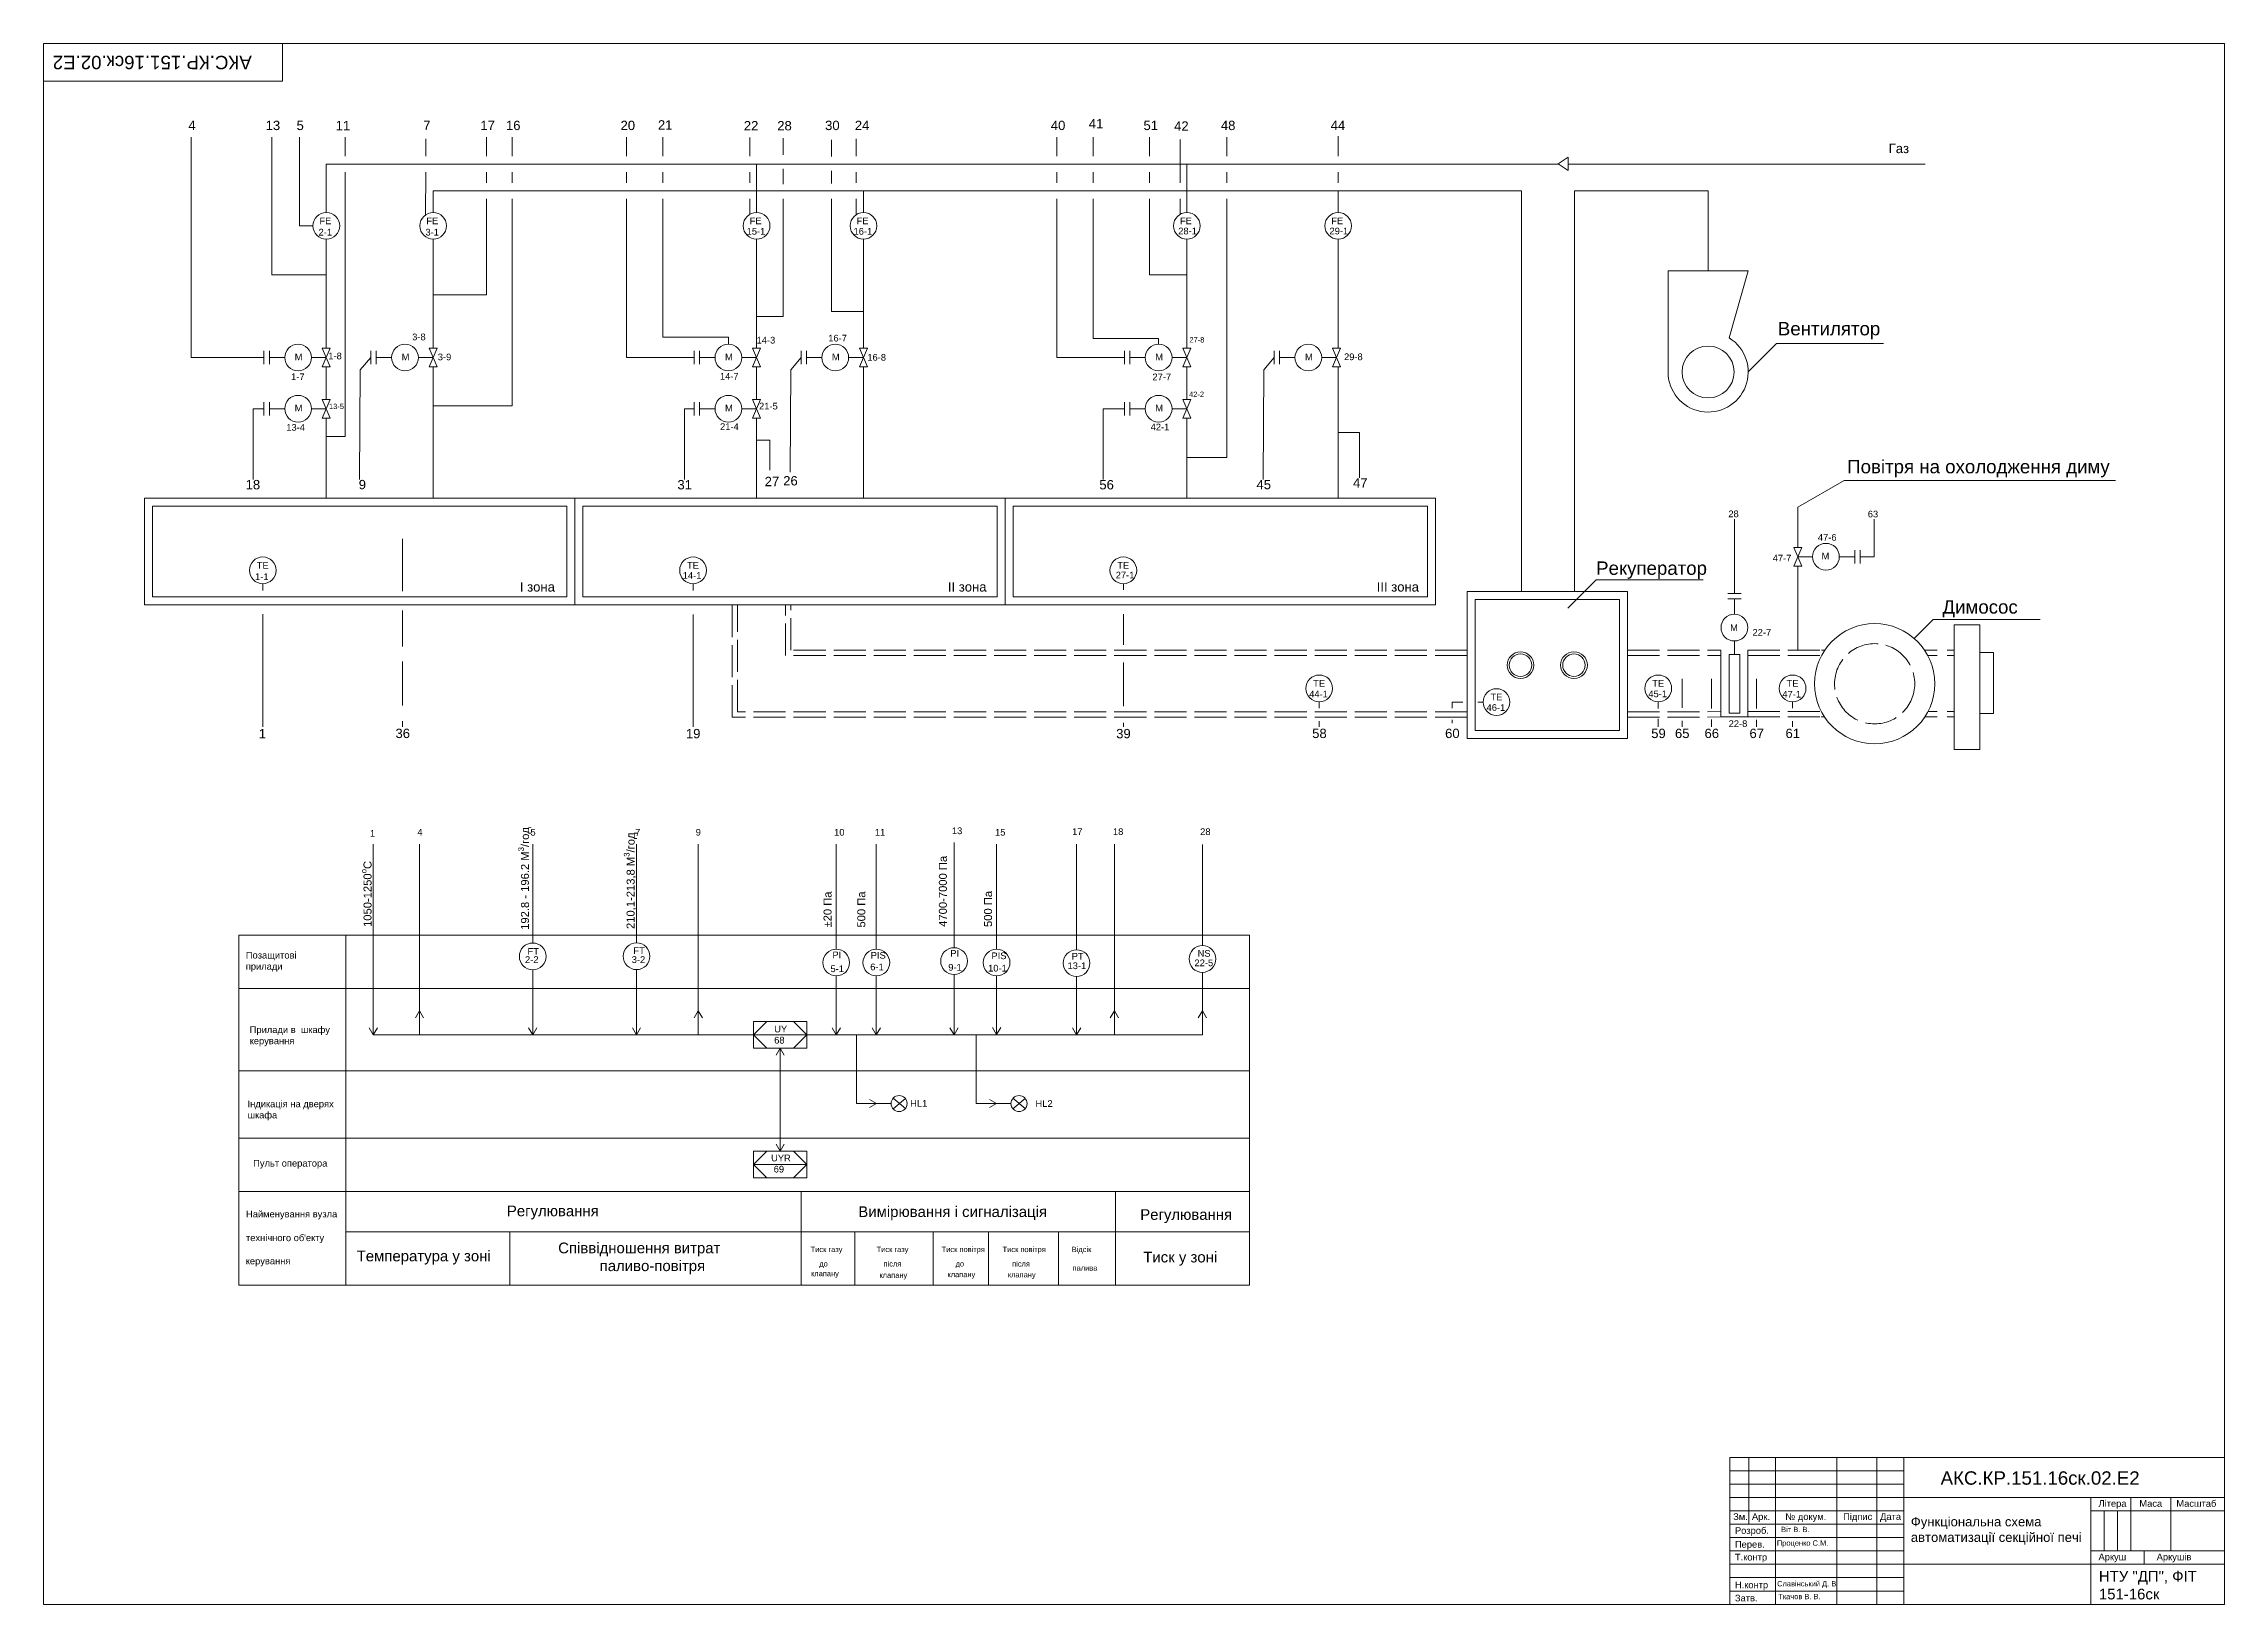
# Model space of a CAD drawing. Header units: millimetres. Extents: x 2421 to 3237, y 1352 to 1936.
import ezdxf

# ---------------------------------------------------------------- set-up
doc = ezdxf.new("R2010")
doc.units = ezdxf.units.MM
doc.linetypes.add('ACAD_ISO02W100', pattern=[15, 12, -3])
for name, color, linetype in [('Выноски', 7, 'Continuous'), ('контур', 7, 'Continuous'), ('Контуры', 7, 'Continuous'), ('ПрибНаКонт', 7, 'Continuous'), ('приборы', 7, 'Continuous'), ('Табл Текст', 7, 'Continuous'), ('таблица2', 7, 'Continuous'), ('текст_табл2', 7, 'Continuous')]:
    doc.layers.add(name, color=color, linetype=linetype)
doc.styles.get("Standard").update_dxf_attribs({"font": 'arial.ttf'})
doc.styles.add('Аннотативный', font='arial.ttf')

msp = doc.modelspace()

# ---------------------------------------------------------------- linework, layer by layer
at = {"color": 18, "lineweight": 20, "true_color": 0x000000}
for p, q in [((2503.26, 1818.97), (2503.26, 1821.47)), ((2505.26, 1818.97), (2505.26, 1821.47)), ((2525.08, 1822.47), (2528.08, 1822.47)), ((2528.08, 1815.47), (2525.08, 1822.47)), ((2525.08, 1815.47), (2528.08, 1822.47)), ((2543.26, 1818.97), (2543.26, 1821.47)), ((2545.26, 1818.97), (2545.26, 1821.47)), ((2565.08, 1822.47), (2568.08, 1822.47)), ((2568.08, 1815.47), (2565.08, 1822.47)), ((2565.08, 1815.47), (2568.08, 1822.47)), ((2664.26, 1818.97), (2664.26, 1821.47)), ((2666.26, 1818.97), (2666.26, 1821.47)), ((2686.08, 1822.47), (2689.08, 1822.47)), ((2689.08, 1815.47), (2686.08, 1822.47)), ((2686.08, 1815.47), (2689.08, 1822.47)), ((2704.26, 1818.97), (2704.26, 1821.47)), ((2706.26, 1818.97), (2706.26, 1821.47)), ((2726.08, 1822.47), (2729.08, 1822.47)), ((2729.08, 1815.47), (2726.08, 1822.47)), ((2726.08, 1815.47), (2729.08, 1822.47)), ((2825.26, 1818.97), (2825.26, 1821.47)), ((2827.26, 1818.97), (2827.26, 1821.47)), ((2847.08, 1822.47), (2850.08, 1822.47)), ((2850.08, 1815.47), (2847.08, 1822.47)), ((2847.08, 1815.47), (2850.08, 1822.47)), ((2881.27, 1818.97), (2881.27, 1821.47)), ((2883.27, 1818.97), (2883.27, 1821.47)), ((2903.1, 1822.47), (2906.1, 1822.47)), ((2906.1, 1815.47), (2903.1, 1822.47)), ((2903.1, 1815.47), (2906.1, 1822.47)), ((2503.26, 1818.97), (2503.26, 1816.47)), ((2505.26, 1818.97), (2505.26, 1816.47)), ((2528.08, 1815.47), (2525.08, 1815.47)), ((2543.26, 1818.97), (2543.26, 1816.47)), ((2545.26, 1818.97), (2545.26, 1816.47)), ((2568.08, 1815.47), (2565.08, 1815.47)), ((2664.26, 1818.97), (2664.26, 1816.47)), ((2666.26, 1818.97), (2666.26, 1816.47)), ((2689.08, 1815.47), (2686.08, 1815.47)), ((2704.26, 1818.97), (2704.26, 1816.47)), ((2706.26, 1818.97), (2706.26, 1816.47)), ((2729.08, 1815.47), (2726.08, 1815.47)), ((2825.26, 1818.97), (2825.26, 1816.47)), ((2827.26, 1818.97), (2827.26, 1816.47)), ((2850.08, 1815.47), (2847.08, 1815.47)), ((2881.27, 1818.97), (2881.27, 1816.47)), ((2883.27, 1818.97), (2883.27, 1816.47)), ((2906.1, 1815.47), (2903.1, 1815.47)), ((2503.26, 1799.82), (2503.26, 1802.32)), ((2503.26, 1799.82), (2503.26, 1797.32)), ((2505.26, 1799.82), (2505.26, 1802.32)), ((2505.26, 1799.82), (2505.26, 1797.32)), ((2525.08, 1803.32), (2528.08, 1803.32)), ((2528.08, 1796.32), (2525.08, 1803.32)), ((2525.08, 1796.32), (2528.08, 1803.32)), ((2528.08, 1796.32), (2525.08, 1796.32)), ((2664.26, 1799.82), (2664.26, 1802.32)), ((2664.26, 1799.82), (2664.26, 1797.32)), ((2666.26, 1799.82), (2666.26, 1802.32)), ((2666.26, 1799.82), (2666.26, 1797.32)), ((2686.08, 1803.32), (2689.08, 1803.32)), ((2689.08, 1796.32), (2686.08, 1803.32)), ((2686.08, 1796.32), (2689.08, 1803.32)), ((2689.08, 1796.32), (2686.08, 1796.32)), ((2825.26, 1799.82), (2825.26, 1802.32)), ((2825.26, 1799.82), (2825.26, 1797.32)), ((2827.26, 1799.82), (2827.26, 1802.32)), ((2827.26, 1799.82), (2827.26, 1797.32)), ((2847.08, 1803.32), (2850.08, 1803.32)), ((2850.08, 1796.32), (2847.08, 1803.32)), ((2847.08, 1796.32), (2850.08, 1803.32)), ((2850.08, 1796.32), (2847.08, 1796.32)), ((3078.65, 1747.95), (3075.65, 1747.95)), ((3075.65, 1740.95), (3078.65, 1747.95)), ((3078.65, 1740.95), (3075.65, 1747.95)), ((3098.48, 1744.45), (3098.48, 1746.95)), ((3100.48, 1744.45), (3100.48, 1746.95)), ((3075.65, 1740.95), (3078.65, 1740.95)), ((3098.48, 1744.45), (3098.48, 1741.95)), ((3100.48, 1744.45), (3100.48, 1741.95)), ((3053.46, 1730.66), (3050.96, 1730.66)), ((3053.46, 1730.66), (3055.96, 1730.66)), ((3053.46, 1728.66), (3050.96, 1728.66)), ((3053.46, 1728.66), (3055.96, 1728.66)), ((2493.83, 1552.06), (2871.97, 1552.06)), ((2743.24, 1541.7), (2738.63, 1537.86)), ((2738.64, 1541.79), (2743.24, 1537.95)), ((2783.5, 1541.79), (2788.11, 1537.95)), ((2783.5, 1541.79), (2788.11, 1537.95)), ((2788.1, 1541.7), (2783.5, 1537.86)), ((2788.1, 1541.7), (2783.5, 1537.86))]:
    msp.add_line(p, q, dxfattribs=at)
at = {"color": 18, "linetype": 'Continuous', "lineweight": 20, "true_color": 0x000000}
for p in [(3236.8, 1397.43), (3051.8, 1352.43)]:
    msp.add_line(p, (3236.8, 1352.43), dxfattribs=at)
msp.add_lwpolyline([(2420.8, 1352.43), (3236.8, 1352.43), (3236.8, 1936.43), (2420.8, 1936.43), (2420.8, 1352.43)], dxfattribs=at)
at = {"color": 18, "lineweight": 20, "true_color": 0x000000}
for centre in [(2740.9, 1539.82), (2785.77, 1539.82), (2785.77, 1539.82)]:
    msp.add_circle(centre, 3, dxfattribs=at)
at = {"layer": 'Выноски', "color": 18, "lineweight": 20, "true_color": 0x000000}
for p, q in [((2475.96, 1818.97), (2475.96, 1901.38)), ((2506.15, 1849.91), (2506.15, 1901.38)), ((2516.58, 1868.25), (2516.58, 1901.38)), ((2533.58, 1894.38), (2533.58, 1901.38)), ((2586.5, 1894.38), (2586.5, 1901.38)), ((2596.08, 1894.38), (2596.08, 1901.38)), ((2638.96, 1894.38), (2638.96, 1901.38)), ((2652.52, 1894.38), (2652.52, 1901.38)), ((2685.08, 1894.38), (2685.08, 1901.3)), ((2799.96, 1894.38), (2799.96, 1901.38)), ((2813.52, 1894.38), (2813.52, 1901.38)), ((2834.63, 1894.38), (2834.63, 1901.38)), ((2863.58, 1894.38), (2863.58, 1901.38)), ((2905.19, 1894.38), (2905.19, 1901.76)), ((2563.8, 1894.38), (2563.82, 1900.76)), ((2724.83, 1894.38), (2724.82, 1900.79)), ((2846.08, 1884.38), (2846.08, 1900.51)), ((2533.58, 1789.44), (2533.58, 1888.38)), ((2563.74, 1872.36), (2563.78, 1888.38)), ((2586.5, 1884.38), (2586.5, 1888.38)), ((2596.08, 1884.38), (2596.08, 1888.38)), ((2638.96, 1884.38), (2638.96, 1888.38)), ((2652.52, 1884.38), (2652.52, 1888.38)), ((2685.08, 1884.38), (2685.08, 1888.38)), ((2724.85, 1884.38), (2724.84, 1888.38)), ((2799.96, 1884.38), (2799.96, 1888.38)), ((2813.52, 1884.38), (2813.52, 1888.38)), ((2834.63, 1884.38), (2834.63, 1888.38)), ((2863.58, 1884.38), (2863.58, 1888.38)), ((2905.19, 1884.38), (2905.19, 1888.38)), ((2586.5, 1842.41), (2586.5, 1878.38)), ((2596.08, 1800.93), (2596.08, 1878.38)), ((2638.96, 1818.97), (2638.96, 1878.38)), ((2652.52, 1826.6), (2652.52, 1878.38)), ((2685.08, 1872.58), (2685.08, 1878.38)), ((2724.86, 1872.6), (2724.86, 1878.38)), ((2799.96, 1818.97), (2799.96, 1878.38)), ((2813.52, 1826.14), (2813.52, 1878.38)), ((2834.63, 1849.91), (2834.63, 1878.38)), ((2846.08, 1872.58), (2846.08, 1878.38)), ((2863.58, 1781.55), (2863.58, 1878.38)), ((2521.58, 1868.25), (2516.58, 1868.25)), ((2526.58, 1849.91), (2506.15, 1849.91)), ((2848.58, 1849.91), (2834.63, 1849.91)), ((3028.62, 1851.38), (3058.62, 1851.38)), ((2566.58, 1842.41), (2586.5, 1842.41)), ((2677.02, 1826.6), (2652.52, 1826.6)), ((2838.02, 1826.14), (2813.52, 1826.14)), ((2503.26, 1818.97), (2475.96, 1818.97)), ((2539.23, 1814.4), (2538.99, 1773.38)), ((2543.2, 1818.97), (2539.3, 1814.41)), ((2664.26, 1818.97), (2638.96, 1818.97)), ((2700.36, 1814.4), (2700.14, 1776.06)), ((2704.26, 1818.97), (2700.36, 1814.41)), ((2825.26, 1818.97), (2799.96, 1818.97)), ((2877.37, 1814.4), (2877.14, 1773.38)), ((2881.27, 1818.97), (2877.37, 1814.4)), ((2503.26, 1799.82), (2499.21, 1799.82)), ((2499.21, 1799.82), (2499.21, 1773.38)), ((2664.26, 1799.82), (2660.59, 1799.82)), ((2660.59, 1799.82), (2660.59, 1773.38)), ((2817.23, 1799.82), (2817.23, 1773.38)), ((2831.58, 1799.82), (2827.57, 1799.82)), ((2526.58, 1789.44), (2533.58, 1789.44)), ((2848.58, 1781.55), (2863.58, 1781.55)), ((2555.11, 1751.12), (2555.11, 1731.57)), ((2502.81, 1734.35), (2502.81, 1731.79)), ((2663.81, 1734.35), (2663.81, 1731.76)), ((2824.81, 1734.35), (2824.81, 1732.06)), ((2502.81, 1722.93), (2502.81, 1680.83)), ((2555.11, 1724.26), (2555.11, 1710.79)), ((2663.81, 1722.79), (2663.81, 1680.83)), ((2824.81, 1722.92), (2824.81, 1711.48)), ((3120.78, 1713.82), (3127.85, 1720.89)), ((3127.85, 1720.89), (3167.85, 1720.89)), ((3051.46, 1707.91), (3055.46, 1707.91)), ((2555.11, 1705.22), (2555.11, 1688.73)), ((2824.81, 1704.8), (2824.81, 1688.52)), ((3033.86, 1698.73), (3033.86, 1687.88)), ((3044.92, 1698.76), (3044.92, 1687.62)), ((3061.75, 1698.73), (3061.75, 1687.62)), ((2898.11, 1690.18), (2898.11, 1687.77)), ((2951.85, 1690.07), (2947.85, 1690.07)), ((2947.85, 1690.07), (2947.85, 1687.77)), ((2959.44, 1690.07), (2957.44, 1690.07)), ((3024.98, 1690.18), (3024.98, 1687.62)), ((3075.23, 1690.18), (3075.23, 1687.75)), ((2555.11, 1682.88), (2555.11, 1680.83)), ((2824.81, 1682.25), (2824.81, 1680.83)), ((2898.11, 1682.94), (2898.11, 1680.83)), ((2947.85, 1683.46), (2947.85, 1682.16)), ((3024.98, 1683.82), (3024.98, 1680.83)), ((3033.86, 1683.03), (3033.86, 1680.83)), ((3044.92, 1683.55), (3044.92, 1680.83)), ((3055.46, 1685.91), (3051.46, 1685.91)), ((3061.75, 1683.42), (3061.75, 1680.83)), ((3075.23, 1682.9), (3075.23, 1680.83))]:
    msp.add_line(p, q, dxfattribs=at)
for centre, radius in [((2973.43, 1703.88), 5), ((2973.43, 1703.88), 4.2), ((2993.43, 1703.88), 5), ((2993.43, 1703.88), 4.2)]:
    msp.add_circle(centre, radius, dxfattribs=at)
at = {"layer": 'контур', "color": 18, "lineweight": 20, "true_color": 0x000000}
for p, q in [((2544.14, 1565.52), (2544.14, 1636.93)), ((2561.47, 1565.52), (2561.47, 1636.93)), ((2603.81, 1599.9), (2603.81, 1636.93)), ((2642.67, 1599.95), (2642.67, 1636.93)), ((2665.77, 1565.52), (2665.77, 1636.93)), ((2717.38, 1597.59), (2717.38, 1636.93)), ((2732.38, 1597.59), (2732.38, 1636.93)), ((2761.46, 1598.14), (2761.46, 1637.47)), ((2777.38, 1597.59), (2777.38, 1636.93)), ((2807.31, 1597.38), (2807.31, 1636.93)), ((2821.46, 1565.52), (2821.46, 1636.93)), ((2854.41, 1598.93), (2854.41, 1636.76)), ((2603.81, 1565.52), (2603.81, 1589.9)), ((2642.67, 1565.52), (2642.67, 1589.95)), ((2807.31, 1565.52), (2807.31, 1587.38)), ((2854.41, 1565.52), (2854.41, 1588.93))]:
    msp.add_line(p, q, dxfattribs=at)
at = {"layer": 'Контуры', "color": 18, "lineweight": 20, "true_color": 0x000000}
for p, q in [((2420.8, 1936.43), (2420.8, 1922.43)), ((2510.16, 1922.43), (2510.16, 1936.43)), ((2420.8, 1922.43), (2510.16, 1922.43)), ((2697.58, 1894.8), (2697.58, 1901.06)), ((2715.58, 1894.18), (2715.58, 1900.44)), ((2987.51, 1891.5), (2991.24, 1893.96)), ((2991.24, 1893.96), (2991.24, 1888.96)), ((2987.69, 1891.38), (2526.58, 1891.38)), ((2526.58, 1891.38), (2526.58, 1873.25)), ((2687.58, 1891.38), (2687.58, 1873.25)), ((2697.58, 1883.9), (2697.58, 1889.61)), ((2715.58, 1884.11), (2715.58, 1888.88)), ((2848.58, 1891.38), (2848.58, 1873.25)), ((2991.24, 1888.96), (2987.51, 1891.5)), ((3124.78, 1891.38), (2991.24, 1891.38)), ((2566.58, 1881.38), (2973.8, 1881.38)), ((2566.58, 1881.38), (2566.58, 1873.25)), ((2697.58, 1834.3), (2697.58, 1878.39)), ((2715.58, 1836.2), (2715.58, 1878.39)), ((2727.58, 1881.38), (2727.58, 1873.25)), ((2905.19, 1881.38), (2905.19, 1873.25)), ((2973.8, 1881.38), (2973.8, 1731.38)), ((2993.62, 1731.38), (2993.62, 1881.38)), ((2993.62, 1881.38), (3043.62, 1881.38)), ((3043.62, 1881.38), (3043.62, 1851.38)), ((2526.58, 1863.25), (2526.58, 1822.47)), ((2566.58, 1863.25), (2566.58, 1822.47)), ((2687.58, 1863.25), (2687.58, 1822.47)), ((2727.58, 1863.25), (2727.58, 1822.47)), ((2848.58, 1863.25), (2848.58, 1822.47)), ((2905.19, 1863.25), (2905.19, 1822.47)), ((3028.62, 1813.56), (3028.62, 1851.38)), ((3058.62, 1851.38), (3051.56, 1826.29)), ((2727.58, 1836.2), (2715.58, 1836.2)), ((2687.58, 1834.3), (2697.58, 1834.3)), ((2677.02, 1823.97), (2677.02, 1826.6)), ((2838.02, 1823.97), (2838.02, 1826.14)), ((3058.62, 1813.56), (3069.22, 1824.17)), ((3069.22, 1824.17), (3109.22, 1824.17)), ((2505.26, 1818.97), (2511.02, 1818.97)), ((2526.58, 1818.97), (2521.02, 1818.97)), ((2526.58, 1815.47), (2526.58, 1803.32)), ((2545.26, 1818.97), (2551.02, 1818.97)), ((2566.58, 1818.97), (2561.02, 1818.97)), ((2566.58, 1815.47), (2566.58, 1766.38)), ((2666.26, 1818.97), (2672.02, 1818.97)), ((2687.58, 1818.97), (2682.02, 1818.97)), ((2687.58, 1815.47), (2687.58, 1803.32)), ((2706.26, 1818.97), (2712.02, 1818.97)), ((2727.58, 1818.97), (2722.02, 1818.97)), ((2727.58, 1815.47), (2727.58, 1766.38)), ((2827.26, 1818.97), (2833.02, 1818.97)), ((2848.58, 1818.97), (2843.02, 1818.97)), ((2848.58, 1815.47), (2848.58, 1803.32)), ((2883.27, 1818.97), (2889.03, 1818.97)), ((2904.6, 1818.97), (2899.03, 1818.97)), ((2905.19, 1815.47), (2905.19, 1766.38)), ((2505.26, 1799.82), (2511.02, 1799.82)), ((2526.58, 1799.82), (2521.02, 1799.82)), ((2526.58, 1796.32), (2526.58, 1766.38)), ((2566.58, 1800.93), (2596.08, 1800.93)), ((2666.26, 1799.82), (2672.02, 1799.82)), ((2687.58, 1799.82), (2682.02, 1799.82)), ((2687.58, 1796.32), (2687.58, 1766.38)), ((2825.26, 1799.82), (2817.23, 1799.82)), ((2827.26, 1799.82), (2833.02, 1799.82)), ((2848.58, 1799.82), (2843.02, 1799.82)), ((2848.58, 1796.32), (2848.58, 1766.38)), ((2687.58, 1788.07), (2692.58, 1788.07)), ((2692.58, 1788.07), (2692.58, 1776.85)), ((2905.19, 1790.93), (2913.19, 1790.93)), ((2913.19, 1790.93), (2913.19, 1774.02)), ((3077.15, 1762.95), (3094.47, 1772.95)), ((3094.47, 1772.95), (3196.07, 1772.95)), ((2941.58, 1766.38), (2941.58, 1726.38)), ((3077.15, 1747.95), (3077.15, 1762.95)), ((3053.46, 1735.99), (3053.46, 1758.48)), ((3105.8, 1744.45), (3105.8, 1758.48)), ((3077.15, 1744.45), (3082.72, 1744.45)), ((3077.15, 1709.45), (3077.15, 1740.95)), ((3098.48, 1744.45), (3092.72, 1744.45)), ((3100.48, 1744.45), (3105.8, 1744.45)), ((2991.1, 1725.25), (3001.71, 1735.85)), ((3001.71, 1735.85), (3041.71, 1735.85)), ((3053.46, 1730.66), (3053.46, 1735.99)), ((2619.58, 1726.38), (2458.58, 1726.38)), ((2941.58, 1726.38), (2780.58, 1726.38)), ((3053.46, 1728.66), (3053.46, 1722.91)), ((3051.46, 1685.91), (3051.46, 1707.91)), ((3055.46, 1707.91), (3055.46, 1685.91)), ((3086.07, 1709.45), (3087.25, 1709.46)), ((3124.61, 1709.46), (3129.3, 1709.46)), ((3125.81, 1707.45), (3129.3, 1707.45)), ((3135.74, 1709.46), (3133.03, 1709.46)), ((3133.03, 1707.54), (3135.74, 1707.54)), ((3145.34, 1708.65), (3150.42, 1708.65)), ((3150.42, 1708.65), (3150.42, 1685.77)), ((3085.95, 1684.58), (3087.12, 1684.57)), ((3124.75, 1684.57), (3129.3, 1684.57)), ((3125.92, 1686.58), (3129.3, 1686.58)), ((3135.74, 1686.58), (3133.03, 1686.58)), ((3135.74, 1684.57), (3133.03, 1684.57)), ((3150.42, 1685.77), (3145.34, 1685.77)), ((2717.38, 1587.59), (2717.38, 1565.52)), ((2732.38, 1587.59), (2732.38, 1565.52)), ((2761.46, 1588.14), (2761.46, 1565.52)), ((2777.38, 1587.59), (2777.38, 1565.72)), ((2544.14, 1565.52), (2542.61, 1568.14)), ((2544.14, 1565.52), (2545.67, 1568.14)), ((2561.47, 1574.52), (2559.93, 1571.9)), ((2561.47, 1574.52), (2563, 1571.9)), ((2603.81, 1565.52), (2602.28, 1568.14)), ((2603.81, 1565.52), (2605.34, 1568.14)), ((2642.67, 1565.52), (2641.14, 1568.14)), ((2642.67, 1565.52), (2644.2, 1568.14)), ((2665.77, 1574.52), (2664.24, 1571.9)), ((2665.77, 1574.52), (2667.31, 1571.9)), ((2686.41, 1570.52), (2706.41, 1570.52)), ((2686.41, 1560.52), (2686.41, 1570.52)), ((2686.41, 1565.52), (2691.41, 1570.52)), ((2706.41, 1565.52), (2701.41, 1570.52)), ((2706.41, 1570.52), (2706.41, 1560.52)), ((2717.38, 1565.52), (2715.85, 1568.14)), ((2717.38, 1565.52), (2718.92, 1568.14)), ((2732.38, 1565.52), (2730.85, 1568.14)), ((2732.38, 1565.52), (2733.92, 1568.14)), ((2761.46, 1565.52), (2759.93, 1568.14)), ((2761.46, 1565.52), (2762.99, 1568.14)), ((2777.38, 1565.72), (2775.85, 1568.34)), ((2777.38, 1565.72), (2778.92, 1568.34)), ((2807.31, 1565.52), (2805.78, 1568.14)), ((2807.31, 1565.52), (2808.85, 1568.14)), ((2821.46, 1574.52), (2819.92, 1571.9)), ((2821.46, 1574.52), (2822.99, 1571.9)), ((2854.41, 1574.52), (2852.87, 1571.9)), ((2854.41, 1574.52), (2855.94, 1571.9)), ((2854.41, 1565.52), (2544.14, 1565.52)), ((2686.41, 1565.52), (2691.41, 1560.52)), ((2706.41, 1560.52), (2686.41, 1560.52)), ((2696.41, 1560.52), (2694.88, 1557.9)), ((2696.41, 1560.52), (2696.41, 1522.01)), ((2696.41, 1560.52), (2697.94, 1557.9)), ((2706.41, 1565.52), (2701.41, 1560.52)), ((2724.92, 1565.52), (2724.92, 1539.83)), ((2769.75, 1565.72), (2769.75, 1539.83)), ((2724.92, 1539.83), (2732.44, 1539.83)), ((2732.5, 1539.85), (2729.88, 1541.38)), ((2732.5, 1539.85), (2729.88, 1538.32)), ((2769.75, 1539.83), (2777.31, 1539.83)), ((2777.31, 1539.85), (2774.69, 1541.38)), ((2777.31, 1539.85), (2774.69, 1538.32)), ((2686.41, 1522.01), (2706.41, 1522.01)), ((2686.41, 1512.01), (2686.41, 1522.01)), ((2686.41, 1517.01), (2691.41, 1522.01)), ((2696.41, 1522.01), (2694.88, 1524.63)), ((2696.41, 1522.01), (2697.94, 1524.63)), ((2706.41, 1517.01), (2701.41, 1522.01)), ((2706.41, 1522.01), (2706.41, 1512.01)), ((2686.41, 1517.01), (2691.41, 1512.01)), ((2686.41, 1517.01), (2706.41, 1517.01)), ((2706.41, 1512.01), (2686.41, 1512.01)), ((2706.41, 1517.01), (2701.41, 1512.01)), ((2595.26, 1491.89), (2595.26, 1471.89)), ((2704.21, 1491.89), (2704.21, 1471.89)), ((2724.37, 1491.89), (2724.37, 1471.89)), ((3051.8, 1352.43), (3051.8, 1407.43)), ((3051.8, 1407.43), (3236.8, 1407.43)), ((3051.8, 1407.43), (3051.8, 1352.43)), ((3058.8, 1407.43), (3058.8, 1382.43)), ((3068.8, 1407.43), (3068.8, 1352.43)), ((3091.8, 1407.43), (3091.8, 1352.43)), ((3106.8, 1407.43), (3106.8, 1352.43)), ((3116.8, 1407.43), (3116.8, 1352.43)), ((3051.94, 1402.43), (3116.8, 1402.43)), ((3051.94, 1397.43), (3116.8, 1397.43)), ((3051.94, 1392.43), (3116.8, 1392.43)), ((3051.94, 1387.43), (3116.8, 1387.43)), ((3116.8, 1392.43), (3236.8, 1392.43)), ((3186.8, 1392.43), (3186.8, 1352.43)), ((3186.8, 1387.43), (3236.8, 1387.43)), ((3191.8, 1387.43), (3191.8, 1372.43)), ((3196.8, 1387.43), (3196.8, 1372.43)), ((3201.8, 1392.43), (3201.8, 1372.43)), ((3216.8, 1392.43), (3216.8, 1372.43)), ((3051.94, 1382.43), (3116.8, 1382.43)), ((3051.94, 1377.43), (3116.8, 1377.43)), ((3051.94, 1372.43), (3116.8, 1372.43)), ((3186.8, 1372.43), (3236.8, 1372.43)), ((3206.8, 1372.43), (3206.8, 1367.43)), ((3051.94, 1367.43), (3116.8, 1367.43)), ((3116.8, 1367.43), (3236.8, 1367.43)), ((3051.94, 1362.43), (3116.8, 1362.43)), ((3051.94, 1357.43), (3116.8, 1357.43)), ((3236.8, 1352.43), (3056.8, 1352.43))]:
    msp.add_line(p, q, dxfattribs=at)
at = {"layer": 'Контуры', "lineweight": 20}
for p, q in [((2458.58, 1766.38), (2619.58, 1766.38)), ((2458.58, 1726.38), (2458.58, 1766.38)), ((2461.58, 1763.38), (2616.58, 1763.38)), ((2461.58, 1729.38), (2461.58, 1763.38)), ((2616.58, 1763.38), (2616.58, 1729.38)), ((2619.58, 1766.38), (2619.58, 1726.38)), ((2619.58, 1766.38), (2780.58, 1766.38)), ((2619.58, 1726.38), (2619.58, 1766.38)), ((2622.58, 1763.38), (2777.58, 1763.38)), ((2622.58, 1729.38), (2622.58, 1763.38)), ((2777.58, 1763.38), (2777.58, 1729.38)), ((2780.58, 1766.38), (2780.58, 1726.38)), ((2780.58, 1766.38), (2941.58, 1766.38)), ((2780.58, 1726.38), (2780.58, 1766.38)), ((2783.58, 1763.38), (2938.58, 1763.38)), ((2783.58, 1729.38), (2783.58, 1763.38)), ((2938.58, 1763.38), (2938.58, 1729.38)), ((2941.58, 1766.38), (2941.58, 1726.38)), ((2953.43, 1731.38), (3013.43, 1731.38)), ((2953.43, 1676.38), (2953.43, 1731.38)), ((3013.43, 1731.38), (3013.43, 1676.38)), ((2619.58, 1726.38), (2458.58, 1726.38)), ((2616.58, 1729.38), (2461.58, 1729.38)), ((2780.58, 1726.38), (2619.58, 1726.38)), ((2777.58, 1729.38), (2622.58, 1729.38)), ((2941.58, 1726.38), (2780.58, 1726.38)), ((2938.58, 1729.38), (2783.58, 1729.38)), ((2956.43, 1728.38), (3010.43, 1728.38)), ((2956.43, 1679.38), (2956.43, 1728.38)), ((3010.43, 1728.38), (3010.43, 1679.38)), ((3013.43, 1676.38), (2953.43, 1676.38)), ((3010.43, 1679.38), (2956.43, 1679.38))]:
    msp.add_line(p, q, dxfattribs=at)
at = {"layer": 'Контуры', "linetype": 'ACAD_ISO02W100', "lineweight": 20}
for p, q in [((2678.43, 1684.37), (2678.43, 1726.38)), ((2680.43, 1686.37), (2680.43, 1726.38)), ((2698.43, 1707.45), (2698.43, 1726.38)), ((2700.43, 1709.45), (2700.43, 1726.38)), ((2953.43, 1707.45), (2698.43, 1707.45)), ((2953.43, 1709.45), (2700.43, 1709.45)), ((3013.43, 1709.45), (3048.43, 1709.45)), ((3013.43, 1707.45), (3048.43, 1707.45)), ((3058.43, 1709.45), (3086.07, 1709.45)), ((3058.43, 1707.45), (3086.07, 1707.45)), ((2953.43, 1684.37), (2678.43, 1684.37)), ((2953.43, 1686.37), (2680.43, 1686.37)), ((3013.43, 1686.37), (3048.43, 1686.47)), ((3013.44, 1684.37), (3048.44, 1684.47)), ((3058.43, 1686.5), (3085.95, 1686.58)), ((3058.43, 1684.5), (3085.95, 1684.58))]:
    msp.add_line(p, q, dxfattribs=at)
at = {"layer": 'Контуры', "color": 18, "lineweight": 20, "true_color": 0x000000}
for points in [[(3135.74, 1718.95), (3135.74, 1672.36), (3145.34, 1672.36), (3145.34, 1718.95), (3135.74, 1718.95)], [(3048.43, 1709.45), (3048.43, 1684.47), (3058.43, 1684.5), (3058.43, 1709.45)]]:
    msp.add_lwpolyline(points, dxfattribs=at)
for centre, radius in [((2516.02, 1818.97), 5), ((2556.02, 1818.97), 5), ((2677.02, 1818.97), 5), ((2717.02, 1818.97), 5), ((2838.02, 1818.97), 5), ((2894.03, 1818.97), 5), ((3043.62, 1813.56), 9.72), ((2516.02, 1799.82), 5), ((2677.02, 1799.82), 5), ((2838.02, 1799.82), 5), ((3087.72, 1744.45), 5), ((3053.46, 1717.91), 5), ((3105.93, 1696.91), 22.5)]:
    msp.add_circle(centre, radius, dxfattribs=at)
at = {"layer": 'Контуры', "color": 18, "linetype": 'ACAD_ISO02W100', "lineweight": 20, "true_color": 0x000000}
msp.add_circle((3105.93, 1696.91), 15, dxfattribs=at)
at = {"layer": 'Контуры', "color": 18, "lineweight": 20, "true_color": 0x000000}
msp.add_arc((3043.62, 1813.56), 15, 180, 58.04664, dxfattribs=at)
at = {"layer": 'ПрибНаКонт', "color": 18, "lineweight": 20, "true_color": 0x000000}
for p, q in [((2566.58, 1853.24), (2566.58, 1853.24)), ((2727.58, 1853.24), (2727.58, 1853.24)), ((3053.46, 1707.91), (3053.46, 1712.91))]:
    msp.add_line(p, q, dxfattribs=at)
for centre in [(2526.58, 1868.25), (2566.58, 1868.25), (2687.58, 1868.25), (2727.58, 1868.25), (2848.58, 1868.25), (2905.19, 1868.25), (2502.81, 1739.35), (2663.81, 1739.35), (2824.81, 1739.35), (2898.11, 1695.18), (3024.98, 1695.18), (3075.23, 1695.18), (2964.44, 1690.07)]:
    msp.add_circle(centre, 5, dxfattribs=at)
at = {"layer": 'приборы', "color": 18, "lineweight": 20, "true_color": 0x000000}
for centre in [(2603.81, 1594.9), (2642.67, 1594.95), (2717.38, 1592.59), (2732.38, 1592.59), (2761.46, 1593.14), (2777.38, 1592.59), (2807.31, 1592.38), (2854.41, 1593.93)]:
    msp.add_circle(centre, 5, dxfattribs=at)
at = {"layer": 'таблица2', "color": 18, "lineweight": 20, "true_color": 0x000000}
for p, q in [((2493.83, 1602.88), (2871.97, 1602.88)), ((2493.83, 1602.88), (2493.83, 1471.89)), ((2533.83, 1602.88), (2533.83, 1506.89)), ((2493.83, 1582.88), (2871.97, 1582.88)), ((2493.83, 1526.89), (2871.97, 1526.89)), ((2493.83, 1506.89), (2871.97, 1506.89)), ((2493.83, 1506.89), (2871.97, 1506.89)), ((2533.83, 1506.89), (2533.83, 1471.89)), ((2704.21, 1506.89), (2704.21, 1491.89)), ((2533.83, 1491.89), (2871.97, 1491.89)), ((2753.71, 1491.66), (2753.71, 1471.89)), ((2774.39, 1491.66), (2774.39, 1471.89)), ((2800.58, 1491.89), (2800.58, 1471.89)), ((2493.83, 1471.89), (2871.97, 1471.89))]:
    msp.add_line(p, q, dxfattribs=at)
at = {"layer": 'текст_табл2', "color": 18, "lineweight": 20, "true_color": 0x000000}
for p, q in [((2871.97, 1602.88), (2871.97, 1471.89)), ((2737.9, 1539.83), (2732.44, 1539.83)), ((2782.77, 1539.83), (2777.31, 1539.83)), ((2782.77, 1539.83), (2777.31, 1539.83)), ((2821.93, 1506.89), (2821.93, 1471.89))]:
    msp.add_line(p, q, dxfattribs=at)

# ---------------------------------------------------------------- texts
at = {"layer": 'Выноски', "color": 18, "lineweight": 20, "true_color": 0x000000}
for s, height, p in [('4', 3.5, (2474.95, 1904.08)), ('13', 3.5, (2503.87, 1904.08)), ('5', 3.5, (2515.45, 1904.08)), ('11', 3.5, (2530.06, 1904.03)), ('7', 3.5, (2562.84, 1904.08)), ('17', 3.5, (2584.23, 1904.08)), ('16', 3.5, (2593.8, 1904.08)), ('20', 3.5, (2636.68, 1904.08)), ('21', 3.5, (2650.66, 1904.26)), ('22', 3.5, (2682.81, 1903.97)), ('28', 3.5, (2695.31, 1903.97)), ('30', 3.5, (2713.21, 1904.08)), ('24', 3.5, (2724.34, 1904.08)), ('40', 3.5, (2797.68, 1904.08)), ('41', 3.5, (2811.89, 1904.74)), ('51', 3.5, (2832.35, 1904.08)), ('42', 3.5, (2843.81, 1903.83)), ('48', 3.5, (2861.31, 1904.08)), ('44', 3.5, (2902.38, 1904.08)), ('1-8', 2.5, (2527.33, 1818.32)), ('3-9', 2.5, (2568.29, 1817.94)), ('14-3', 2.5, (2687.58, 1824.22)), ('16-7', 2.5, (2714.39, 1824.98)), ('16-8', 2.5, (2729.02, 1817.79)), ('27-8', 2, (2849.53, 1824.6)), ('29-8', 2.5, (2907.39, 1817.99)), ('42-2', 2, (2849.42, 1804.23)), ('13-5', 2, (2527.57, 1799.7)), ('21-5', 2.5, (2688.5, 1799.54)), ('13-4', 2.5, (2511.6, 1791.59)), ('21-4', 2.5, (2673.92, 1791.88)), ('42-1', 2.5, (2835.02, 1791.71)), ('18', 3.5, (2496.39, 1769.66)), ('9', 3.5, (2538.71, 1769.68)), ('31', 3.5, (2657.95, 1769.63)), ('27', 3.5, (2690.61, 1770.84)), ('26', 3.5, (2697.54, 1771.11)), ('56', 3.5, (2815.84, 1769.63)), ('45', 3.5, (2874.64, 1769.69)), ('47', 3.5, (2910.74, 1770.32)), ('28', 2.5, (3051.19, 1759.23)), ('63', 2.5, (3103.37, 1759.16)), ('47-6', 2.5, (3084.7, 1750.43)), ('47-7', 2.5, (3067.78, 1742.66)), ('22-7', 2.5, (3060.23, 1714.87)), ('22-8', 2.5, (3051.3, 1680.74)), ('1', 3.5, (2501.31, 1676.5)), ('36', 3.5, (2552.46, 1676.59)), ('19', 3.5, (2661.13, 1676.5)), ('39', 3.5, (2822.13, 1676.5)), ('58', 3.5, (2895.46, 1676.59)), ('60', 3.5, (2945.21, 1676.59)), ('59', 3.5, (3022.33, 1676.59)), ('65', 3.5, (3031.22, 1676.59)), ('66', 3.5, (3042.28, 1676.59)), ('67', 3.5, (3059.1, 1676.59)), ('61', 3.5, (3072.58, 1676.59))]:
    msp.add_text(s, height=height, dxfattribs=at).set_placement(p)
at = {"layer": 'Контуры', "color": 18, "lineweight": 20, "true_color": 0x000000}
for s, height, p in [('Газ', 3.5, (3111.2, 1895.46)), ('FE', 2.5, (2524, 1868.85)), ('FE', 2.5, (2564, 1868.85)), ('FE', 2.5, (2685, 1868.85)), ('FE', 2.5, (2725, 1868.85)), ('FE', 2.5, (2846, 1868.85)), ('FE', 2.5, (2902.61, 1868.85)), ('2-1', 2.5, (2523.68, 1864.63)), ('3-1', 2.5, (2563.68, 1864.63)), ('15-1', 2.5, (2683.86, 1864.95)), ('16-1', 2.5, (2723.86, 1864.95)), ('28-1', 2.5, (2845.35, 1865.06)), ('29-1', 2.5, (2901.95, 1865.06)), ('Вентилятор', 5, (3069.72, 1827.28)), ('Повітря на охолодження диму', 5, (3095.67, 1775.65)), ('1-1', 2.5, (2499.91, 1735.73)), ('TE', 2.5, (2500.55, 1739.95)), ('14-1', 2.5, (2659.94, 1736.17)), ('TE', 2.5, (2661.55, 1739.95)), ('27-1', 2.5, (2821.95, 1736.31)), ('TE', 2.5, (2822.55, 1739.95)), ('Рекуператор', 5, (3001.71, 1737.67)), ('Димосос', 5, (3131.29, 1723.16)), ('TE', 2.5, (2895.85, 1695.78)), ('TE', 2.5, (3022.72, 1695.78)), ('TE', 2.5, (3072.97, 1695.78)), ('44-1', 2.5, (2894.34, 1691.78)), ('46-1', 2.5, (2960.72, 1686.77)), ('TE', 2.5, (2962.19, 1690.68)), ('45-1', 2.5, (3021.26, 1691.88)), ('47-1', 2.5, (3071.41, 1691.76)), ('Літера', 2.5, (3189.7, 1388.94)), ('Маса', 2.5, (3204.99, 1388.94)), ('Масштаб', 2.5, (3218.84, 1388.94)), ('Зм.', 2.5, (3053, 1384.02)), ('Розроб.', 2.5, (3053.65, 1378.82)), ('Арк.', 2.5, (3060.02, 1384.02)), ('№ докум.', 2.5, (3072.49, 1384.02)), ('Підпис', 2.5, (3094.13, 1384.02)), ('Дата', 2.5, (3107.96, 1384.02)), ('Т.контр', 2.5, (3053.65, 1368.86)), ('Перев.', 2.5, (3053.65, 1373.65)), ('Аркуш ', 2.5, (3189.7, 1368.95)), ('Аркушів ', 2.5, (3211.47, 1368.95)), ('Затв.', 2.5, (3053.65, 1353.55)), ('Н.контр', 2.5, (3053.65, 1358.49))]:
    msp.add_text(s, height=height, dxfattribs=at).set_placement(p)
at = {"layer": 'Контуры', "color": 18, "lineweight": 20, "true_color": 0x000000, "insert": (2498.69, 1926.87), "char_height": 5, "attachment_point": 1, "rotation": 180}
msp.add_mtext_dynamic_manual_height_columns('АКС.КР.151.16ск.02.Е2', width=98.7631, gutter_width=35, heights=[0], dxfattribs=at)
at = {"layer": 'Контуры', "color": 18, "lineweight": 20, "true_color": 0x000000, "char_height": 2.5}
for insert, attachment_point in [((2514.76, 1820.44), 1), ((2554.76, 1820.44), 1), ((2675.76, 1820.44), 1), ((2715.76, 1820.44), 1), ((2836.76, 1820.44), 1), ((2892.77, 1820.44), 1), ((2514.76, 1801.29), 1), ((2675.76, 1801.29), 1), ((2836.76, 1801.29), 1), ((3088.98, 1745.92), 3), ((3054.75, 1719.18), 3)]:
    msp.add_mtext('М', dxfattribs=dict(at, insert=insert, attachment_point=attachment_point))
at = {"layer": 'Контуры', "color": 18, "lineweight": 20, "true_color": 0x000000, "attachment_point": 1}
for s, width, insert, char_height in [('Прилади в  шкафу керування', 30.896, (2497.92, 1568.71), 2.5), ('UY\\P68', 7.8613, (2694.17, 1568.96), 2.5), ('Iндикацiя на дверях шкафа', 33.2041, (2497.12, 1540.94), 2.5), ('UYR\\P 69', 7.8613, (2693.01, 1520.7), 2.5), ('АКС.КР.151.16ск.02.Е2', 98.7631, (3130.62, 1402.22), 5), ('Вiт В. В.', 47.2889, (3070.95, 1381.47), 2), ('Проценко С.М.', 26.4151, (3069.35, 1376.39), 2), ('НТУ "ДП", ФІТ\\P151-16ск', 56.5275, (3189.85, 1364.96), 4), ('Славінський Д. В', 23.9259, (3069.44, 1361.17), 2), ('Ткачов В. В.', 20.2693, (3069.89, 1356.38), 2)]:
    msp.add_mtext_dynamic_manual_height_columns(s, width=width, gutter_width=35, heights=[0], dxfattribs=dict(at, insert=insert, char_height=char_height))
at = {"layer": 'Контуры', "color": 18, "lineweight": 20, "true_color": 0x000000, "insert": (3119.47, 1385.13), "char_height": 3.5, "attachment_point": 1, "style": 'Аннотативный'}
msp.add_mtext_dynamic_manual_height_columns('Функцiональна схема автоматизації секційної печі', width=66.7769, gutter_width=35, heights=[0], dxfattribs=at)
at = {"layer": 'ПрибНаКонт', "color": 18, "lineweight": 20, "true_color": 0x000000}
for s, p in [('3-8', (2558.71, 1825.44)), ('1-7', (2513.4, 1810.51)), ('14-7', (2673.87, 1810.71)), ('27-7', (2835.7, 1810.47))]:
    msp.add_text(s, height=2.5, dxfattribs=at).set_placement(p)
at = {"layer": 'Табл Текст', "color": 18, "lineweight": 20, "true_color": 0x000000, "char_height": 3.5, "attachment_point": 1}
for s, insert in [('I зона', (2599.02, 1734.91)), ('II зона', (2759.16, 1734.91)), ('III зона', (2919.62, 1734.91))]:
    msp.add_mtext_dynamic_manual_height_columns(s, width=97.4599, gutter_width=234.67, heights=[0], dxfattribs=dict(at, insert=insert))
at = {"layer": 'Табл Текст', "color": 18, "lineweight": 20, "true_color": 0x000000, "char_height": 3, "attachment_point": 1, "rotation": 90}
for s, insert in [('\\A1;192.8 - 196.2 M{\\H0.7x;\\S3^ ;}/год', (2598.4, 1604.83)), ('\\A1;210,1-213,8 M{\\H0.7x;\\S3^ ;}/год', (2637.92, 1605.14)), ('4700-7000 {\\C256;Па}', (2755.78, 1605.97)), ('\\A1;1050-1250{\\H0.7x;\\So^ ;}C', (2539.49, 1605.91)), ('{\\C256;±20 Па}', (2712.63, 1605.71)), ('500 {\\C256;Па}', (2725.26, 1605.69)), ('500 {\\C256;Па}', (2772.67, 1605.89))]:
    msp.add_mtext_dynamic_manual_height_columns(s, width=53.3508, gutter_width=234.67, heights=[0], dxfattribs=dict(at, insert=insert))
at = {"layer": 'текст_табл2', "color": 18, "lineweight": 20, "true_color": 0x000000}
for s, height, p in [('прилади', 2.5, (2496.45, 1589.93)), ('Позащитові', 2.5, (2496.47, 1594.1)), ('  HL1', 2.5, (2743.11, 1538.65)), ('                                               HL2', 2.5, (2746.35, 1538.59)), (' Пульт оператора', 2.5, (2498.24, 1516.25)), ('Найменування вузла          ', 2.5, (2496.54, 1497.24)), ('технічного об', 2.5, (2496.51, 1488.35)), ("'", 2.5, (2518.3, 1488.35)), ('екту', 2.5, (2518.96, 1488.35)), ('Тиск газу', 2, (2707.8, 1484.25)), ('Тиск газу', 2, (2732.49, 1484.25)), ('Тиск повітря', 2, (2756.82, 1484.25)), ('Тиск повітря', 2, (2779.62, 1484.25)), ('Відсік', 2, (2805.49, 1484.25)), ('керування                                                                                                       ', 2.5, (2496.45, 1479.68)), ('до', 2, (2711.04, 1478.86)), ('   після', 2, (2732.75, 1478.86)), ('до', 2, (2762.04, 1478.86)), ('      після', 2, (2778.55, 1478.86)), ('    палива              ', 2, (2802.71, 1477.3)), ('клапану', 2, (2707.95, 1475.22)), ('клапану', 2, (2733.53, 1474.61)), ('клапану', 2, (2758.99, 1474.87)), ('  клапану', 2, (2780.03, 1474.78))]:
    msp.add_text(s, height=height, dxfattribs=at).set_placement(p)
at = {"layer": 'текст_табл2', "color": 18, "lineweight": 20, "true_color": 0x000000, "attachment_point": 1}
for s, width, heights, insert, char_height in [('1', 9.3445, [0], (2542.92, 1642.19), 2.5), ('4', 9.3445, [0], (2560.62, 1642.59), 2.5), ('5', 9.3445, [0], (2602.96, 1642.59), 2.5), ('7', 9.3445, [0], (2642.13, 1642.59), 2.5), ('9', 9.3445, [0], (2664.8, 1642.59), 2.5), ('10', 9.3445, [0], (2716.59, 1642.59), 2.5), ('11', 9.3445, [0], (2731.83, 1642.59), 2.5), ('13', 9.3445, [0], (2760.67, 1643.13), 2.5), ('15', 9.3445, [0], (2776.81, 1642.59), 2.5), ('17', 9.3445, [0], (2805.65, 1642.84), 2.5), ('18', 9.3445, [0], (2820.93, 1642.81), 2.5), ('28', 9.3445, [2.5], (2853.56, 1642.8), 2.5), ('2-2', 5.5382, [0], (2600.93, 1594.95), 2.5), ('FT', 6.6114, [0], (2601.87, 1598), 2.5), ('3-2', 5.3022, [0], (2640.86, 1594.95), 2.5), ('FT', 5.7475, [0], (2641.48, 1598.26), 2.5), ('5-1', 6.8655, [0], (2715.23, 1591.51), 2.5), ('PI', 8.4915, [0], (2715.95, 1596.72), 2.5), ('6-1', 9.9369, [0], (2730.1, 1592.21), 2.5), ('PIS', 9.5755, [0], (2730.29, 1596.54), 2.5), ('9-1', 6.8655, [0], (2759.31, 1592.05), 2.5), ('PI', 8.4915, [0], (2760.03, 1597.26), 2.5), ('10-1', 8.6482, [0], (2774.21, 1591.74), 2.5), ('PІS', 9.5755, [0], (2775.45, 1596.36), 2.5), ('13-1', 0.948, [0], (2803.93, 1592.63), 2.5), ('PT', 8.4464, [0], (2805.49, 1596.18), 2.5), ('22-5', 0.3077, [0], (2851.43, 1593.73), 2.5), ('NS', 8.2027, [0], (2852.61, 1597.26), 2.5), ('Регулювання', 61.428, [0], (2594.14, 1501.67), 4), ('Вимірювання і сигналізація', 95.7193, [0], (2725.63, 1501.37), 4), ('Регулювання', 61.428, [0], (2831.13, 1500.31), 4), ('     Співвідношення витрат\\P               паливо-повітря', 87.1534, [0], (2605.58, 1487.81), 4), ('Температура у зоні', 61.428, [0], (2537.93, 1484.8), 4), ('Тиск у зоні', 61.428, [0], (2832.27, 1484.39), 4)]:
    msp.add_mtext_dynamic_manual_height_columns(s, width=width, gutter_width=12.5, heights=heights, dxfattribs=dict(at, insert=insert, char_height=char_height))

doc.saveas('drawing.dxf')
